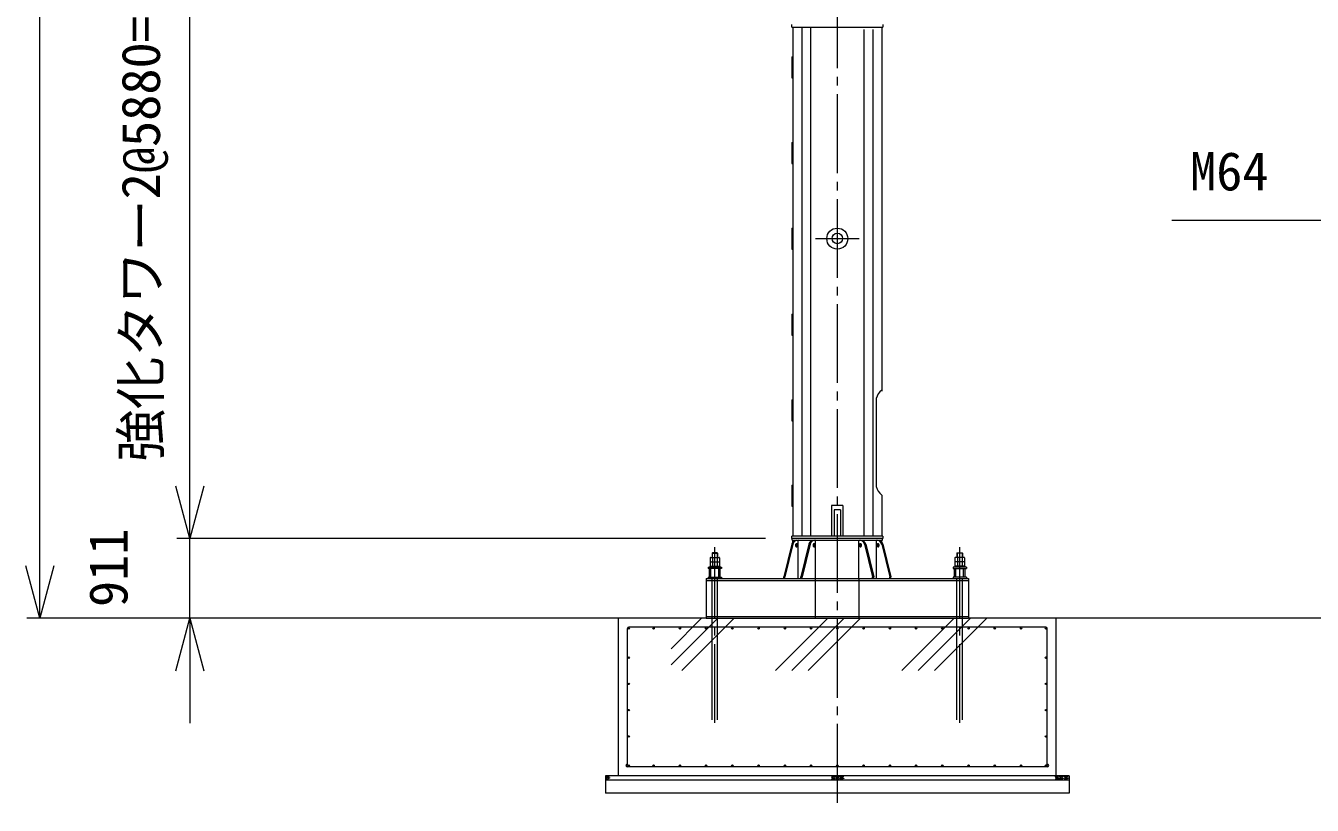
# Model space of a CAD drawing. Units: millimetres, scale not verified. Extents: x -28002 to 28035, y -36424 to 40779.
# Drawn here: x -27386 to -12680, y -19581 to -10668 of the extents above; entities that cross this region are included whole.
import ezdxf
from ezdxf.enums import TextEntityAlignment as Align

# ---------------------------------------------------------------- set-up
doc = ezdxf.new("R2010")
doc.units = ezdxf.units.MM
doc.header["$LTSCALE"] = 100
doc.linetypes.add('CHAIN2', pattern=[12, 9, -1, 1, -1])
for name, color, linetype, lineweight in [('0-2_12 常用一点鎖線', 3, 'CHAIN2', 18), ('0-4_05 寸法', 7, 'Continuous', 18), ('0-6_20 躯体・土木、外形線', 1, 'Continuous', 18), ('0-8_10 常用外形線', 3, 'Continuous', 18)]:
    doc.layers.add(name, color=color, linetype=linetype, lineweight=lineweight)
doc.styles.add('ＭＳ ゴシック', font='')
doc.styles.get('ＭＳ ゴシック').set_extended_font_data('MS Gothic')

msp = doc.modelspace()

# ---------------------------------------------------------------- linework, layer by layer
at = {"layer": '0-2_12 常用一点鎖線'}
for p, q in [((-18109.4, 18548.3), (-18109.4, -19581.3)), ((-18357.8, -13100.5), (-17860.8, -13100.5)), ((-18586.8, -16608.5), (-18564.1, -16608.5)), ((-18574.9, -16614.4), (-18574.9, -16595.6)), ((-18381.7, -16608.5), (-18362.9, -16608.5)), ((-18374.3, -16619.5), (-18374.3, -16594.3)), ((-17837, -16608.5), (-17855.8, -16608.5)), ((-17844.4, -16619.5), (-17844.4, -16594.3)), ((-17631.9, -16608.5), (-17654.7, -16608.5)), ((-17643.8, -16614.4), (-17643.8, -16595.6)), ((-19509.4, -18640.3), (-19509.4, -16631.5)), ((-16709.4, -18640.3), (-16709.4, -16631.5))]:
    msp.add_line(p, q, dxfattribs=at)
at = {"layer": '0-4_05 寸法'}
for p, q in [((-27225.3, -16843.5), (-27225.3, 12856.4)), ((-25509.6, -15932.5), (-25509.6, -5372.5)), ((-11667.4, -12892.9), (-14287.4, -12892.9)), ((-25509.6, -15932.5), (-25509.6, -15332.5)), ((-25509.6, -16532.5), (-25509.6, -15932.5)), ((-25509.6, -16532.5), (-25509.6, -15932.5)), ((-18929.3, -16532.5), (-25659.6, -16532.5)), ((-18929.3, -16532.5), (-25659.6, -16532.5)), ((-25509.6, -17443.5), (-25509.6, -16532.5)), ((-27225.3, -17443.5), (-27225.3, -16843.5)), ((-24149.4, -17443.5), (-27375.3, -17443.5)), ((-19909.4, -17443.5), (-25659.6, -17443.5)), ((-25509.6, -17443.5), (-25509.6, -18043.5)), ((-25509.6, -18043.5), (-25509.6, -18643.5))]:
    msp.add_line(p, q, dxfattribs=at)
for points in [[(-25348.8, -15932.5), (-25509.6, -16532.5), (-25670.4, -15932.5)], [(-25348.8, -15932.5), (-25509.6, -16532.5), (-25670.4, -15932.5)], [(-27064.5, -16843.5), (-27225.3, -17443.5), (-27386.1, -16843.5)], [(-25670.4, -18043.5), (-25509.6, -17443.5), (-25348.8, -18043.5)]]:
    msp.add_lwpolyline(points, dxfattribs=at)
at = {"layer": '0-6_20 躯体・土木、外形線'}
for p, q in [((-19609.4, -17443.5), (-23849.4, -17443.5)), ((-20608.9, -19243.5), (-20608.9, -17443.5)), ((-20008.9, -17976.8), (-19475.5, -17443.5)), ((-19661.5, -17443.5), (-20008.9, -17790.9)), ((-19289.5, -17443.5), (-19885.7, -18039.7)), ((-18814, -18039.7), (-18217.8, -17443.5)), ((-18031.8, -17443.5), (-18628, -18039.7)), ((-18442, -18039.7), (-17845.8, -17443.5)), ((-16774, -17443.5), (-17370.2, -18039.7)), ((-17184.3, -18039.7), (-16588.1, -17443.5)), ((-16402.1, -17443.5), (-16998.3, -18039.7)), ((-12369.4, -17443.5), (-16609.4, -17443.5)), ((-15608.9, -19243.5), (-15608.9, -17443.5)), ((-20508.9, -19127.5), (-20508.9, -17559.5)), ((-15724.9, -17543.5), (-20492.9, -17543.5)), ((-15708.9, -19127.5), (-15708.9, -17559.5)), ((-15458.9, -19243.5), (-20758.9, -19243.5)), ((-20758.9, -19243.5), (-20758.9, -19443.5)), ((-15708.9, -19143.5), (-20508.9, -19143.5)), ((-15458.9, -19243.5), (-15458.9, -19443.5)), ((-15458.9, -19293.5), (-20758.9, -19293.5)), ((-15458.9, -19443.5), (-20758.9, -19443.5))]:
    msp.add_line(p, q, dxfattribs=at)
for centre, radius in [((-20492.9, -17559.5), 8), ((-20208.9, -17559.5), 8), ((-19908.9, -17559.5), 8), ((-19608.9, -17559.5), 8), ((-19308.9, -17559.5), 8), ((-19008.9, -17559.5), 8), ((-18708.9, -17559.5), 8), ((-18408.9, -17559.5), 8), ((-18108.9, -17559.5), 8), ((-17808.9, -17559.5), 8), ((-17508.9, -17559.5), 8), ((-17208.9, -17559.5), 8), ((-16908.9, -17559.5), 8), ((-16608.9, -17559.5), 8), ((-16308.9, -17559.5), 8), ((-16008.9, -17559.5), 8), ((-15724.9, -17559.5), 8), ((-20492.9, -17893.5), 8), ((-15724.9, -17893.5), 8), ((-20492.9, -18193.5), 8), ((-15724.9, -18193.5), 8), ((-20492.9, -18493.5), 8), ((-15724.9, -18493.5), 8), ((-20492.9, -18793.5), 8), ((-15724.9, -18793.5), 8), ((-20751.3, -19248.5), 2.5), ((-20750.8, -19264), 2.5), ((-20741.5, -19256.1), 2.5), ((-20733.6, -19249), 2.5), ((-20729.1, -19262.7), 2.5), ((-20721.1, -19249.9), 2.5), ((-20492.9, -19127.5), 8), ((-20208.9, -19127.5), 8), ((-20208.9, -19127.5), 8), ((-19908.9, -19127.5), 8), ((-19608.9, -19127.5), 8), ((-19608.9, -19127.5), 8), ((-19308.9, -19127.5), 8), ((-19008.9, -19127.5), 8), ((-18708.9, -19127.5), 8), ((-18408.9, -19127.5), 8), ((-18170.5, -19250.8), 2.5), ((-18170.1, -19266.3), 2.5), ((-18160.8, -19258.3), 2.5), ((-18152.8, -19251.3), 2.5), ((-18148.4, -19265), 2.5), ((-18140.4, -19252.1), 2.5), ((-18122.3, -19251.7), 2.5), ((-18108.9, -19127.5), 8), ((-18112.5, -19259.2), 2.5), ((-18104.5, -19252.2), 2.5), ((-18100.1, -19265.9), 2.5), ((-18092.1, -19253), 2.5), ((-18074, -19252.6), 2.5), ((-18064.2, -19260.1), 2.5), ((-18056.3, -19253), 2.5), ((-18051.8, -19266.8), 2.5), ((-18043.8, -19253.9), 2.5), ((-17808.9, -19127.5), 8), ((-17508.9, -19127.5), 8), ((-17208.9, -19127.5), 8), ((-16908.9, -19127.5), 8), ((-16608.9, -19127.5), 8), ((-16308.9, -19127.5), 8), ((-16008.9, -19127.5), 8), ((-15724.9, -19127.5), 8), ((-15612.4, -19255.9), 2.5), ((-15602.7, -19263.4), 2.5), ((-15594.7, -19256.3), 2.5), ((-15582.3, -19257.2), 2.5), ((-15562.7, -19253.3), 2.5), ((-15553, -19260.9), 2.5), ((-15545, -19253.8), 2.5), ((-15532.6, -19254.7), 2.5), ((-15510.5, -19252.1), 2.5), ((-15500.7, -19259.6), 2.5), ((-15492.8, -19252.5), 2.5), ((-15488.3, -19266.2), 2.5), ((-15480.3, -19253.4), 2.5), ((-20749.5, -19277.3), 2.5), ((-20740.7, -19269.8), 2.5), ((-20739.8, -19283.5), 2.5), ((-20728.2, -19276.9), 2.5), ((-20714.9, -19268), 2.5), ((-18168.8, -19279.6), 2.5), ((-18159.9, -19272.1), 2.5), ((-18159, -19285.8), 2.5), ((-18147.5, -19279.2), 2.5), ((-18134.2, -19270.3), 2.5), ((-18121.8, -19267.2), 2.5), ((-18120.5, -19280.5), 2.5), ((-18111.6, -19273), 2.5), ((-18110.7, -19286.7), 2.5), ((-18099.2, -19280.1), 2.5), ((-18085.9, -19271.2), 2.5), ((-18073.6, -19268.1), 2.5), ((-18072.2, -19281.4), 2.5), ((-18063.4, -19273.9), 2.5), ((-18062.5, -19287.6), 2.5), ((-18050.9, -19281), 2.5), ((-18037.6, -19272.1), 2.5), ((-15612, -19271.4), 2.5), ((-15610.6, -19284.7), 2.5), ((-15601.8, -19277.1), 2.5), ((-15600.9, -19290.9), 2.5), ((-15590.3, -19270), 2.5), ((-15589.4, -19284.2), 2.5), ((-15576.1, -19275.4), 2.5), ((-15562.3, -19268.8), 2.5), ((-15561, -19282.1), 2.5), ((-15552.1, -19274.6), 2.5), ((-15551.2, -19288.3), 2.5), ((-15540.6, -19267.5), 2.5), ((-15539.7, -19281.7), 2.5), ((-15526.4, -19272.8), 2.5), ((-15510, -19267.6), 2.5), ((-15508.7, -19280.8), 2.5), ((-15499.9, -19273.3), 2.5), ((-15499, -19287), 2.5), ((-15487.4, -19280.4), 2.5), ((-15474.1, -19271.5), 2.5)]:
    msp.add_circle(centre, radius, dxfattribs=at)
for centre, start, end in [((-20492.9, -17559.5), 90, 180), ((-15724.9, -17559.5), 0, 90), ((-20508.9, -19127.5), 90, 270), ((-15708.9, -19127.5), 270, 90)]:
    msp.add_arc(centre, 16, start, end, dxfattribs=at)
at = {"layer": '0-8_10 常用外形線'}
for p, q in [((-18629.3, -10682.5), (-18629.3, -10652.5)), ((-18629.3, -10682.5), (-17589.4, -10682.5)), ((-18617.4, -10682.5), (-18617.4, -16502.5)), ((-18514.4, -10682.5), (-18514.4, -16502.5)), ((-18414.4, -10682.5), (-18414.4, -16502.5)), ((-17804.4, -10711), (-17804.4, -16502.5)), ((-17704.4, -10711), (-17704.4, -16502.5)), ((-17601.4, -10697), (-17601.4, -14845)), ((-17589.4, -10652.5), (-17589.4, -10682.5)), ((-18629.3, -11022.7), (-18629.3, -11262.3)), ((-18629.3, -11022.7), (-18620.4, -11022.7)), ((-18629.3, -11262.3), (-18620.4, -11262.3)), ((-18629.3, -12002.7), (-18629.3, -12242.3)), ((-18629.3, -12002.7), (-18620.4, -12002.7)), ((-18629.3, -12242.3), (-18620.4, -12242.3)), ((-18629.3, -12982.7), (-18629.3, -13222.3)), ((-18629.3, -12982.7), (-18620.4, -12982.7)), ((-18629.3, -13002.5), (-18618.3, -13002.5)), ((-18629.3, -13002.5), (-18629.3, -13202.5)), ((-18629.3, -13202.5), (-18618.3, -13202.5)), ((-18629.3, -13222.3), (-18620.4, -13222.3)), ((-18629.3, -13966.7), (-18629.3, -14206.3)), ((-18629.3, -13966.7), (-18620.4, -13966.7)), ((-18629.3, -14206.3), (-18620.4, -14206.3)), ((-18629.3, -14946.7), (-18629.3, -15186.3)), ((-18629.3, -14946.7), (-18620.4, -14946.7)), ((-17664.4, -14927.9), (-17664.4, -15941)), ((-18629.3, -15186.3), (-18620.4, -15186.3)), ((-18629.3, -15922.7), (-18629.3, -16162.3)), ((-18629.3, -15922.7), (-18620.4, -15922.7)), ((-18629.3, -16162.3), (-18620.4, -16162.3)), ((-18044.4, -16152.5), (-18174.3, -16152.5)), ((-18174.3, -16152.5), (-18174.3, -16501.6)), ((-18044.4, -16152.5), (-18044.4, -16501.6)), ((-17601.4, -16033.9), (-17601.4, -16502.5)), ((-18074.4, -16202.5), (-18144.4, -16202.5)), ((-18144.4, -16202.5), (-18144.4, -16501.6)), ((-18074.4, -16202.5), (-18074.4, -16501.6)), ((-18628.5, -16594), (-18721.8, -16968.5)), ((-18616.6, -16594), (-18710, -16968.4)), ((-18629.3, -16532.5), (-18629.3, -16502.5)), ((-17589.4, -16502.5), (-18629.3, -16502.5)), ((-17589.4, -16532.5), (-18629.3, -16532.5)), ((-18626.9, -16548.5), (-18626.9, -16532.5)), ((-18626.9, -16548.5), (-17591.9, -16548.5)), ((-18616.9, -16571.4), (-18616.9, -16548.9)), ((-18557.6, -16989.5), (-18557.6, -16552.3)), ((-18433.8, -16594.3), (-18525, -16968.4)), ((-18418.8, -16594.3), (-18509.9, -16967.9)), ((-18357, -16983.7), (-18357, -16551.1)), ((-17861.7, -16983.7), (-17861.7, -16551.1)), ((-17799.9, -16594.3), (-17708.8, -16967.9)), ((-17784.9, -16594.3), (-17693.7, -16968.4)), ((-17661.1, -16989.5), (-17661.1, -16552.3)), ((-17602.1, -16594), (-17508.7, -16968.4)), ((-17601.9, -16571.4), (-17601.9, -16548.9)), ((-17591.9, -16548.5), (-17591.9, -16532.5)), ((-17590.2, -16594), (-17496.9, -16968.5)), ((-17589.4, -16502.5), (-17589.4, -16532.5)), ((-19564.3, -16751.5), (-19564.3, -16797.5)), ((-19559.4, -16746.5), (-19459.4, -16746.5)), ((-19537.8, -16693.5), (-19541.4, -16697)), ((-19541.4, -16697), (-19541.4, -16746.5)), ((-19541.4, -16697), (-19477.3, -16697)), ((-19537.9, -16693.8), (-19537.9, -16746.5)), ((-19480.9, -16693.5), (-19537.8, -16693.5)), ((-19536.8, -16751.5), (-19536.8, -16797.5)), ((-19481.8, -16751.5), (-19481.8, -16797.5)), ((-19480.9, -16693.5), (-19477.3, -16697)), ((-19480.8, -16693.8), (-19480.8, -16746.5)), ((-19477.3, -16697), (-19477.3, -16746.5)), ((-19454.4, -16751.5), (-19454.4, -16797.5)), ((-16764.3, -16751.5), (-16764.3, -16797.5)), ((-16659.4, -16746.5), (-16759.4, -16746.5)), ((-16737.8, -16693.5), (-16741.4, -16697)), ((-16741.4, -16697), (-16741.4, -16746.5)), ((-16677.3, -16697), (-16741.4, -16697)), ((-16737.9, -16693.8), (-16737.9, -16746.5)), ((-16737.8, -16693.5), (-16680.9, -16693.5)), ((-16736.9, -16751.5), (-16736.9, -16797.5)), ((-16681.9, -16751.5), (-16681.9, -16797.5)), ((-16680.9, -16693.5), (-16677.3, -16697)), ((-16680.8, -16693.8), (-16680.8, -16746.5)), ((-16677.3, -16697), (-16677.3, -16746.5)), ((-16654.4, -16751.5), (-16654.4, -16797.5)), ((-19584.4, -16857.5), (-19434.4, -16857.5)), ((-19584.4, -16857.5), (-19584.4, -16873.5)), ((-19434.4, -16873.5), (-19584.4, -16873.5)), ((-19569.4, -16973.5), (-19569.4, -16873.5)), ((-19566.9, -16848.5), (-19451.9, -16848.5)), ((-19566.9, -16848.5), (-19566.9, -16857.5)), ((-19564.4, -16802.5), (-19564.3, -16848.5)), ((-19564.3, -16797.5), (-19454.4, -16797.5)), ((-19553.4, -16973.5), (-19553.4, -16873.5)), ((-19536.8, -16802.5), (-19536.8, -16848.5)), ((-19481.8, -16802.5), (-19481.8, -16848.5)), ((-19465.4, -16973.5), (-19465.4, -16873.5)), ((-19454.4, -16802.5), (-19454.4, -16848.5)), ((-19451.9, -16848.5), (-19451.9, -16857.5)), ((-19449.4, -16973.5), (-19449.4, -16873.5)), ((-19434.4, -16857.5), (-19434.4, -16873.5)), ((-16634.4, -16857.5), (-16784.4, -16857.5)), ((-16784.4, -16857.5), (-16784.4, -16873.5)), ((-16784.4, -16873.5), (-16634.4, -16873.5)), ((-16769.4, -16973.5), (-16769.4, -16873.5)), ((-16651.9, -16848.5), (-16766.9, -16848.5)), ((-16766.9, -16848.5), (-16766.9, -16857.5)), ((-16764.4, -16802.5), (-16764.3, -16848.5)), ((-16654.4, -16797.5), (-16764.3, -16797.5)), ((-16753.4, -16973.5), (-16753.4, -16873.5)), ((-16736.9, -16802.5), (-16736.9, -16848.5)), ((-16681.9, -16802.5), (-16681.9, -16848.5)), ((-16665.4, -16973.5), (-16665.4, -16873.5)), ((-16654.4, -16802.5), (-16654.4, -16848.5)), ((-16651.9, -16848.5), (-16651.9, -16857.5)), ((-16649.4, -16973.5), (-16649.4, -16873.5)), ((-16634.4, -16857.5), (-16634.4, -16873.5)), ((-19609.4, -16989.5), (-19609.4, -17443.5)), ((-19609.4, -16989.5), (-16609.4, -16989.5)), ((-19609.4, -17011.5), (-16609.4, -17011.5)), ((-19584.4, -16973.5), (-19434.4, -16973.5)), ((-19584.4, -16973.5), (-19584.4, -16989.5)), ((-19434.4, -16989.5), (-19584.4, -16989.5)), ((-19541.4, -18602.5), (-19541.4, -16990.7)), ((-19477.3, -18603.2), (-19477.3, -16989.5)), ((-19434.4, -16973.5), (-19434.4, -16989.5)), ((-18721.6, -16968.5), (-18710.2, -16968.5)), ((-18721.6, -16989.5), (-18721.6, -16968.5)), ((-18710.2, -16989.5), (-18710.2, -16968.5)), ((-18525.1, -16989.5), (-18525.1, -16968.5)), ((-18525.1, -16968.5), (-18510, -16968.5)), ((-18510, -16989.5), (-18510, -16968.5)), ((-18358.1, -17445.7), (-18358.1, -16993.5)), ((-17860.6, -17445.7), (-17860.6, -16993.5)), ((-17693.6, -16968.5), (-17708.7, -16968.5)), ((-17708.7, -16989.5), (-17708.7, -16968.5)), ((-17693.6, -16989.5), (-17693.6, -16968.5)), ((-17508.5, -16989.5), (-17508.5, -16968.5)), ((-17497.1, -16968.5), (-17508.5, -16968.5)), ((-17497.1, -16989.5), (-17497.1, -16968.5)), ((-16634.4, -16973.5), (-16784.4, -16973.5)), ((-16784.4, -16973.5), (-16784.4, -16989.5)), ((-16784.4, -16989.5), (-16634.4, -16989.5)), ((-16741.4, -18603.2), (-16741.4, -16989.5)), ((-16677.3, -18602.5), (-16677.3, -16990.7)), ((-16634.4, -16973.5), (-16634.4, -16989.5)), ((-16609.4, -16989.5), (-16609.4, -17443.5)), ((-19609.4, -17421.5), (-16609.4, -17421.5)), ((-19609.4, -17443.5), (-16609.4, -17443.5))]:
    msp.add_line(p, q, dxfattribs=at)
for points in [[(-18574.9, -16591), (-18577.1, -16591.3), (-18579.2, -16592), (-18581.1, -16593.3), (-18582.9, -16595.1), (-18584.4, -16597.2), (-18585.7, -16599.7), (-18586.6, -16602.5), (-18587.1, -16605.4), (-18587.3, -16608.5), (-18587.1, -16611.5), (-18586.6, -16614.5), (-18585.7, -16617.2), (-18584.4, -16619.7), (-18582.9, -16621.9), (-18581.1, -16623.6), (-18579.2, -16624.9), (-18577.1, -16625.7), (-18574.9, -16626), (-18572.8, -16625.7), (-18570.7, -16624.9), (-18568.7, -16623.6), (-18567, -16621.9), (-18565.4, -16619.7), (-18564.2, -16617.2), (-18563.3, -16614.5), (-18562.7, -16611.5), (-18562.5, -16608.5), (-18562.7, -16605.4), (-18563.3, -16602.5), (-18564.2, -16599.7), (-18565.4, -16597.2), (-18567, -16595.1), (-18568.7, -16593.3), (-18570.7, -16592), (-18572.8, -16591.3)], [(-18374.3, -16591), (-18376.5, -16591.3), (-18378.6, -16592), (-18380.5, -16593.3), (-18382.3, -16595.1), (-18383.8, -16597.2), (-18385.1, -16599.7), (-18386, -16602.5), (-18386.5, -16605.4), (-18386.7, -16608.5), (-18386.5, -16611.5), (-18386, -16614.5), (-18385.1, -16617.2), (-18383.8, -16619.7), (-18382.3, -16621.9), (-18380.5, -16623.6), (-18378.6, -16624.9), (-18376.5, -16625.7), (-18374.3, -16626), (-18372.2, -16625.7), (-18370.1, -16624.9), (-18368.1, -16623.6), (-18366.4, -16621.9), (-18364.8, -16619.7), (-18363.6, -16617.2), (-18362.7, -16614.5), (-18362.1, -16611.5), (-18361.9, -16608.5), (-18362.1, -16605.4), (-18362.7, -16602.5), (-18363.6, -16599.7), (-18364.8, -16597.2), (-18366.4, -16595.1), (-18368.1, -16593.3), (-18370.1, -16592), (-18372.2, -16591.3)], [(-17844.4, -16591), (-17846.5, -16591.3), (-17848.6, -16592), (-17850.6, -16593.3), (-17852.3, -16595.1), (-17853.9, -16597.2), (-17855.1, -16599.7), (-17856, -16602.5), (-17856.6, -16605.4), (-17856.8, -16608.5), (-17856.6, -16611.5), (-17856, -16614.5), (-17855.1, -16617.2), (-17853.9, -16619.7), (-17852.3, -16621.9), (-17850.6, -16623.6), (-17848.6, -16624.9), (-17846.5, -16625.7), (-17844.4, -16626), (-17842.2, -16625.7), (-17840.1, -16624.9), (-17838.2, -16623.6), (-17836.4, -16621.9), (-17834.9, -16619.7), (-17833.6, -16617.2), (-17832.7, -16614.5), (-17832.2, -16611.5), (-17832, -16608.5), (-17832.2, -16605.4), (-17832.7, -16602.5), (-17833.6, -16599.7), (-17834.9, -16597.2), (-17836.4, -16595.1), (-17838.2, -16593.3), (-17840.1, -16592), (-17842.2, -16591.3)], [(-17643.8, -16591), (-17645.9, -16591.3), (-17648, -16592), (-17650, -16593.3), (-17651.7, -16595.1), (-17653.3, -16597.2), (-17654.5, -16599.7), (-17655.4, -16602.5), (-17656, -16605.4), (-17656.2, -16608.5), (-17656, -16611.5), (-17655.4, -16614.5), (-17654.5, -16617.2), (-17653.3, -16619.7), (-17651.7, -16621.9), (-17650, -16623.6), (-17648, -16624.9), (-17645.9, -16625.7), (-17643.8, -16626), (-17641.6, -16625.7), (-17639.5, -16624.9), (-17637.6, -16623.6), (-17635.8, -16621.9), (-17634.3, -16619.7), (-17633, -16617.2), (-17632.1, -16614.5), (-17631.6, -16611.5), (-17631.4, -16608.5), (-17631.6, -16605.4), (-17632.1, -16602.5), (-17633, -16599.7), (-17634.3, -16597.2), (-17635.8, -16595.1), (-17637.6, -16593.3), (-17639.5, -16592), (-17641.6, -16591.3)]]:
    msp.add_lwpolyline(points, close=True, dxfattribs=at)
for centre, radius in [((-18109.4, -13102.2), 120), ((-18109.5, -13099.8), 60)]:
    msp.add_circle(centre, radius, dxfattribs=at)
for centre, radius, start, end in [((-17499.1, -14970.2), 169.5, 127.08259, 166.94548), ((-17499.1, -15898.7), 169.5, 193.05451, 232.9174), ((-18570.2, -16608.5), 60, 90, 166.00042), ((-18558.4, -16608.5), 60, 90, 166.00042), ((-18375.5, -16608.5), 60, 90, 166.29858), ((-18360.5, -16608.5), 60, 90, 166.29829), ((-17858.2, -16608.5), 60, 13.7017, 90), ((-17843.2, -16608.5), 60, 13.70141, 90), ((-17660.3, -16608.5), 60, 13.99957, 90), ((-17648.5, -16608.5), 60, 13.99957, 90), ((-19559.4, -16751.5), 5, 90, 180), ((-19541.9, -16751.5), 5, 0, 90), ((-19531.8, -16751.5), 5, 90, 180), ((-19486.9, -16751.5), 5, 0, 90), ((-19476.8, -16751.5), 5, 90, 180), ((-19459.4, -16751.5), 5, 0, 90), ((-16759.4, -16751.5), 5, 90, 180), ((-16741.9, -16751.5), 5, 0, 90), ((-16731.9, -16751.5), 5, 90, 180), ((-16686.9, -16751.5), 5, 0, 90), ((-16676.8, -16751.5), 5, 90, 180), ((-16659.4, -16751.5), 5, 0, 90), ((-19559.4, -16802.5), 5, 90, 180), ((-19541.9, -16802.5), 5, 0, 90), ((-19531.8, -16802.5), 5, 90, 180), ((-19486.9, -16802.5), 5, 0, 90), ((-19476.8, -16802.5), 5, 90, 180), ((-19459.4, -16802.5), 5, 0, 90), ((-16759.4, -16802.5), 5, 90, 180), ((-16741.9, -16802.5), 5, 0, 90), ((-16731.9, -16802.5), 5, 90, 180), ((-16686.9, -16802.5), 5, 0, 90), ((-16676.8, -16802.5), 5, 90, 180), ((-16659.4, -16802.5), 5, 0, 90)]:
    msp.add_arc(centre, radius, start, end, dxfattribs=at)

# ---------------------------------------------------------------- texts
at = {"layer": '0-4_05 寸法', "style": 'ＭＳ ゴシック'}
for s, p in [('強化タワー2@5880=11760', (-25719.6, -15652.5)), ('911', (-26090.4, -17314.1))]:
    msp.add_text(s, height=439.9, rotation=90, dxfattribs=at).set_placement(p, align=Align.BOTTOM_LEFT)
msp.add_text('M64', height=439.9, dxfattribs=at).set_placement((-14077.4, -12682.9), align=Align.BOTTOM_LEFT)

doc.saveas('drawing.dxf')
